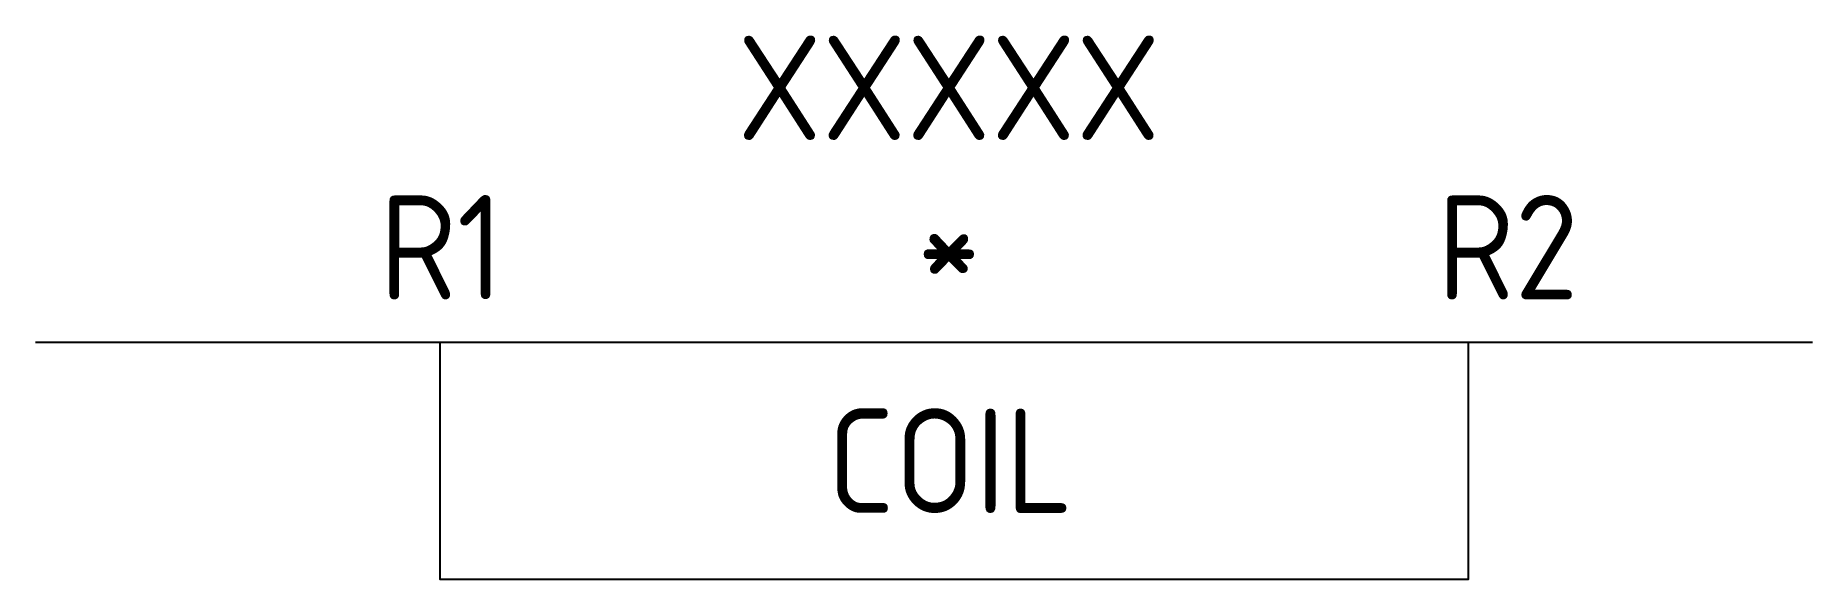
# Model space of a CAD drawing. Header units: millimetres. Extents: x 125.4 to 162.8, y 138.5 to 150.
import ezdxf
from ezdxf.enums import TextEntityAlignment as Align

# ---------------------------------------------------------------- set-up
doc = ezdxf.new("R2010")
doc.units = ezdxf.units.MM
doc.header["$MEASUREMENT"] = 0
doc.styles.add('ISOCP', font='isocp.shx')

# ---------------------------------------------------------------- blocks, each defined once
blk = doc.blocks.new('Relay_Coil')
at = {"color": 0}
blk.add_lwpolyline([(-21.661, 0), (0, 0), (0, -5), (-21.661, -5)], close=True, dxfattribs=at)
at = {"color": 0, "style": 'ISOCP'}
for tag, p in [('R(POS)', (-10.941, 5.36)), ('L+', (-21.629, 2)), ('S_NAME', (-10.941, 2.09)), ('L-', (0.839, 2)), ('R_NAME', (-10.913, -2.5))]:
    blk.add_attdef(tag, text='', height=2.2, dxfattribs=at).set_placement(p, align=Align.MIDDLE_CENTER)
at = {"style": 'ISOCP', "flags": 5}
for tag, p in [('WIRING', (-12.286, -6.947)), ('DOC', (-11.983, -10.68))]:
    blk.add_attdef(tag, text='', height=2, dxfattribs=at).set_placement(p, align=Align.MIDDLE_CENTER)

msp = doc.modelspace()

# ---------------------------------------------------------------- linework, layer by layer
msp.add_line((125.368, 143.499), (162.811, 143.499))

# ---------------------------------------------------------------- block references
msp.add_blockref('Relay_Coil', (155.554, 143.499)).add_auto_attribs({'S_NAME': '*', 'R_NAME': 'COIL', 'L+': 'R1', 'L-': 'R2', 'R(POS)': 'XXXXX'})

doc.saveas('drawing.dxf')
